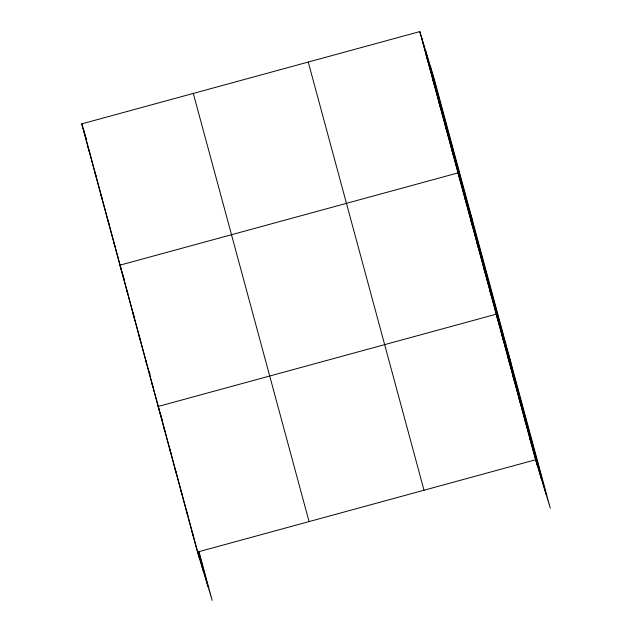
<?xml version="1.0" encoding="UTF-8"?>
<svg xmlns="http://www.w3.org/2000/svg" width="632" height="632" viewBox="0 0 632 632"><rect width="100%" height="100%" fill="white"/><g stroke="black" fill="none" stroke-linecap="round" stroke-linejoin="round"><path stroke-width="0.95" d="M198.906 551.246L212.194 600.4L197.508 552.044L81.733 123.872L419.806 31.6L434.492 79.956L550.267 508.128L535.581 459.772L419.806 31.6M197.508 552.044L535.581 459.772M426.173 55.15L427.848 60.664M432.541 78.7L434.216 84.214M438.908 102.25L440.583 107.764M445.276 125.8L446.95 131.314M451.643 149.35L453.318 154.864M472.704 221.247L458.01 172.899L119.938 265.171L121.613 270.686L115.498 248.076M464.378 196.449L466.053 201.956M470.745 219.991L472.42 225.506M477.113 243.541L478.787 249.055M483.48 267.091L485.155 272.605M489.847 290.641L491.522 296.155M510.909 362.547L496.215 314.191L158.142 406.471L159.541 411.061M501.84 334.992L503.514 340.506M507.464 355.784L509.139 361.299M513.089 376.585L514.764 382.099M518.706 397.378L520.381 402.892M524.331 418.179L526.006 423.693M529.956 438.971L531.631 444.486M81.733 123.872L86.268 138.811M88.101 147.422L89.776 152.936M94.468 170.972L96.143 176.486M100.836 194.522L102.51 200.036M107.203 218.072L108.878 223.586M113.57 241.622L115.245 247.136L83.408 129.386M124.188 279.17L121.897 271.626L127.98 294.236L126.305 288.721M132.673 312.271L134.347 317.785M139.04 335.821L140.715 341.335M145.407 359.371L146.806 363.961M151.775 382.921L153.173 387.511L147.082 364.885M162.677 421.41L159.817 411.985L165.181 431.83L163.767 427.264M169.392 448.064L171.067 453.579M175.009 468.857L176.684 474.371M180.634 489.658L182.308 495.172L165.442 432.778M186.258 510.451L187.933 515.965L182.569 496.112M191.883 531.251L193.558 536.766M430.202 65.815L545.977 493.987M425.778 51.247L541.553 479.419M421.481 37.114L537.255 465.286M308.242 62.054L424.017 490.219M193.297 93.425L309.072 521.597M198.44 551.286L207.904 586.259M149.342 371.482L150.1 374.31M198.108 551.847L203.472 571.699M128.233 295.176L146.829 363.937M153.45 388.435L159.564 411.037M188.186 516.913L199.183 557.558"/></g></svg>
